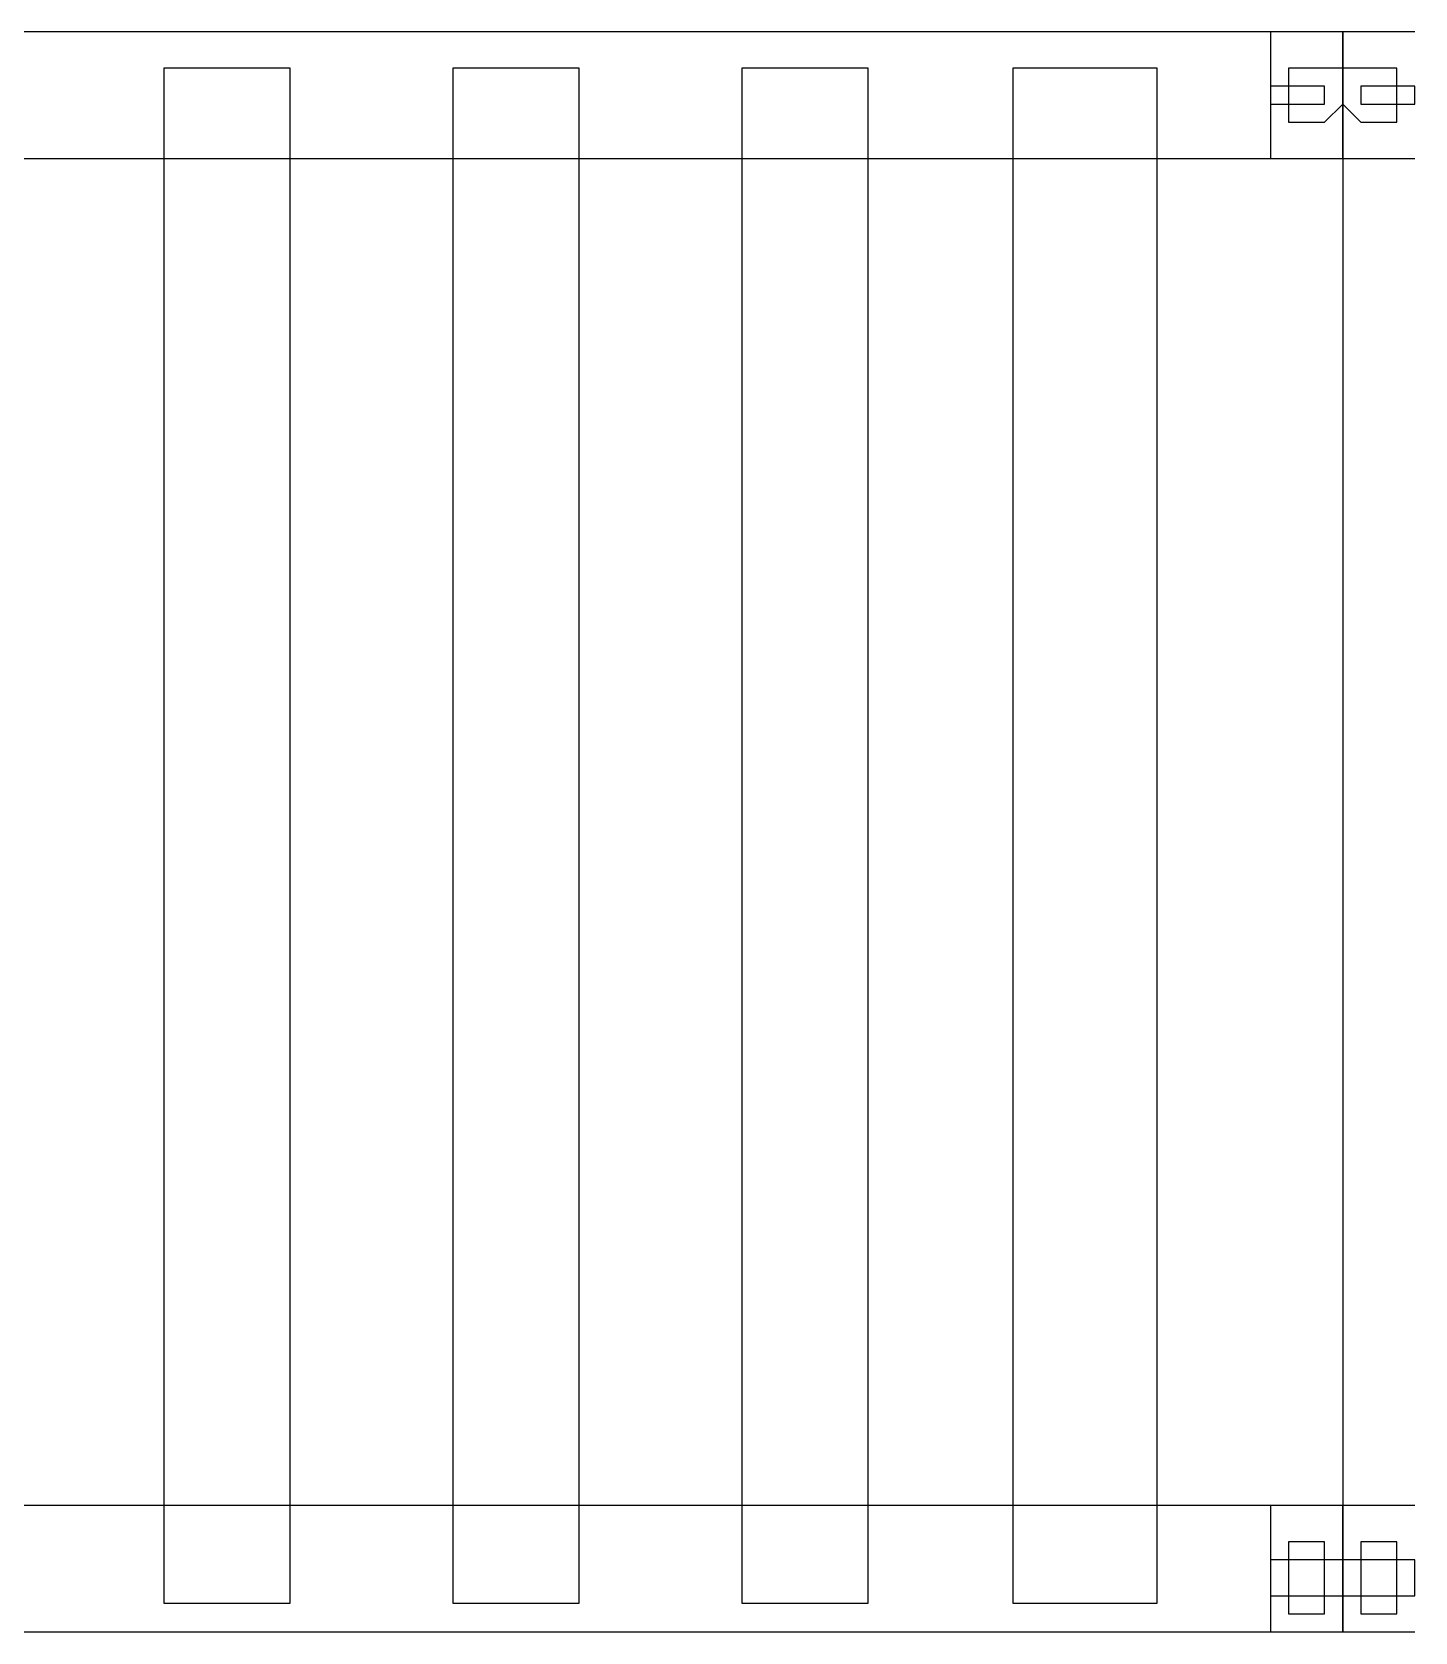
# Model space of a CAD drawing. Header units: millimetres. Extents: x -10178924 to 11692288, y -947381 to 58396.
# Drawn here: x 770527 to 770959, y -783407 to -782907 of the extents above; entities that cross this region are included whole.
import ezdxf

# ---------------------------------------------------------------- set-up
doc = ezdxf.new("R2010")
doc.units = ezdxf.units.MM
doc.layers.add('ТХ пищеблок новое 12.09', color=252, linetype='Continuous')

# ---------------------------------------------------------------- blocks, each defined once
blk = doc.blocks.new('A$C5282721b')
at = {"layer": 'ТХ пищеблок новое 12.09', "transparency": 33554687}
for p, q in [((48578.121, -2116.797), (48000.696, -2116.797)), ((48578.121, -2116.797), (48555.547, -2116.797)), ((48555.547, -2116.797), (48555.547, -2156.303)), ((48600.696, -2116.797), (48578.121, -2116.797)), ((48578.121, -2116.797), (48578.121, -2156.303)), ((48578.121, -2156.303), (48578.121, -2116.797)), ((48249.308, -2128.084), (48209.802, -2128.084)), ((48209.802, -2128.084), (48209.802, -2607.799)), ((48249.308, -2607.799), (48249.308, -2128.084)), ((48339.607, -2128.084), (48300.101, -2128.084)), ((48300.101, -2128.084), (48300.101, -2607.799)), ((48339.607, -2607.799), (48339.607, -2128.084)), ((48429.906, -2128.084), (48390.4, -2128.084)), ((48390.4, -2128.084), (48390.4, -2607.799)), ((48429.906, -2607.799), (48429.906, -2128.084)), ((48520.205, -2128.084), (48475.056, -2128.084)), ((48475.056, -2128.084), (48475.056, -2607.799)), ((48520.205, -2607.799), (48520.205, -2128.084)), ((48566.834, -2128.084), (48561.19, -2128.084)), ((48561.19, -2128.084), (48561.19, -2128.084)), ((48561.19, -2128.084), (48561.19, -2128.084)), ((48561.19, -2128.084), (48561.19, -2128.084)), ((48561.19, -2128.084), (48561.19, -2128.084)), ((48561.19, -2128.084), (48561.19, -2128.084)), ((48561.19, -2128.084), (48561.19, -2128.084)), ((48561.19, -2128.084), (48561.19, -2128.084)), ((48561.19, -2128.084), (48561.19, -2128.084)), ((48561.19, -2128.084), (48561.19, -2128.084)), ((48561.19, -2128.084), (48561.19, -2128.084)), ((48561.19, -2128.084), (48561.19, -2133.728)), ((48572.478, -2128.084), (48566.834, -2128.084)), ((48566.834, -2128.084), (48566.834, -2128.084)), ((48566.834, -2128.084), (48566.834, -2128.084)), ((48566.834, -2128.084), (48566.834, -2128.084)), ((48566.834, -2128.084), (48566.834, -2128.084)), ((48566.834, -2128.084), (48566.834, -2128.084)), ((48566.834, -2128.084), (48566.834, -2128.084)), ((48566.834, -2128.084), (48566.834, -2128.084)), ((48578.121, -2128.084), (48572.478, -2128.084)), ((48572.478, -2128.084), (48572.478, -2128.084)), ((48572.478, -2128.084), (48572.478, -2128.084)), ((48572.478, -2128.084), (48572.478, -2128.084)), ((48572.478, -2128.084), (48572.478, -2128.084)), ((48572.478, -2128.084), (48572.478, -2128.084)), ((48572.478, -2128.084), (48572.478, -2128.084)), ((48572.478, -2128.084), (48572.478, -2128.084)), ((48572.478, -2128.084), (48572.478, -2128.084)), ((48572.478, -2128.084), (48572.478, -2128.084)), ((48572.478, -2128.084), (48572.478, -2128.084)), ((48583.765, -2128.084), (48578.121, -2128.084)), ((48578.121, -2128.084), (48578.121, -2133.728)), ((48578.121, -2133.728), (48578.121, -2128.084)), ((48589.409, -2128.084), (48583.765, -2128.084)), ((48583.765, -2128.084), (48583.765, -2128.084)), ((48583.765, -2128.084), (48583.765, -2128.084)), ((48583.765, -2128.084), (48583.765, -2128.084)), ((48583.765, -2128.084), (48583.765, -2128.084)), ((48583.765, -2128.084), (48583.765, -2128.084)), ((48583.765, -2128.084), (48583.765, -2128.084)), ((48583.765, -2128.084), (48583.765, -2128.084)), ((48583.765, -2128.084), (48583.765, -2128.084)), ((48583.765, -2128.084), (48583.765, -2128.084)), ((48583.765, -2128.084), (48583.765, -2128.084)), ((48595.053, -2128.084), (48589.409, -2128.084)), ((48589.409, -2128.084), (48589.409, -2128.084)), ((48589.409, -2128.084), (48589.409, -2128.084)), ((48589.409, -2128.084), (48589.409, -2128.084)), ((48589.409, -2128.084), (48589.409, -2128.084)), ((48589.409, -2128.084), (48589.409, -2128.084)), ((48589.409, -2128.084), (48589.409, -2128.084)), ((48589.409, -2128.084), (48589.409, -2128.084)), ((48589.409, -2128.084), (48589.409, -2128.084)), ((48595.053, -2133.728), (48595.053, -2128.084)), ((48595.053, -2128.084), (48595.053, -2128.084)), ((48595.053, -2128.084), (48595.053, -2128.084)), ((48595.053, -2128.084), (48595.053, -2128.084)), ((48595.053, -2128.084), (48595.053, -2128.084)), ((48595.053, -2128.084), (48595.053, -2128.084)), ((48595.053, -2128.084), (48595.053, -2128.084)), ((48595.053, -2128.084), (48595.053, -2128.084)), ((48595.053, -2128.084), (48595.053, -2128.084)), ((48595.053, -2128.084), (48595.053, -2128.084)), ((48561.19, -2133.728), (48555.547, -2133.728)), ((48555.547, -2133.728), (48555.547, -2133.728)), ((48555.547, -2133.728), (48555.547, -2133.728)), ((48555.547, -2133.728), (48555.547, -2133.728)), ((48555.547, -2133.728), (48555.547, -2133.728)), ((48555.547, -2133.728), (48555.547, -2133.728)), ((48555.547, -2133.728), (48555.547, -2133.728)), ((48555.547, -2133.728), (48555.547, -2133.728)), ((48555.547, -2133.728), (48555.547, -2139.372)), ((48566.834, -2133.728), (48561.19, -2133.728)), ((48561.19, -2133.728), (48561.19, -2133.728)), ((48561.19, -2133.728), (48561.19, -2133.728)), ((48561.19, -2133.728), (48561.19, -2133.728)), ((48561.19, -2133.728), (48561.19, -2133.728)), ((48561.19, -2133.728), (48561.19, -2133.728)), ((48561.19, -2133.728), (48561.19, -2133.728)), ((48561.19, -2133.728), (48561.19, -2133.728)), ((48561.19, -2133.728), (48561.19, -2133.728)), ((48561.19, -2133.728), (48561.19, -2133.728)), ((48561.19, -2133.728), (48561.19, -2133.728)), ((48561.19, -2133.728), (48561.19, -2133.728)), ((48561.19, -2133.728), (48561.19, -2133.728)), ((48561.19, -2133.728), (48561.19, -2133.728)), ((48561.19, -2133.728), (48561.19, -2139.372)), ((48572.478, -2133.728), (48566.834, -2133.728)), ((48566.834, -2133.728), (48566.834, -2133.728)), ((48566.834, -2133.728), (48566.834, -2133.728)), ((48566.834, -2133.728), (48566.834, -2133.728)), ((48566.834, -2133.728), (48566.834, -2133.728)), ((48566.834, -2133.728), (48566.834, -2133.728)), ((48566.834, -2133.728), (48566.834, -2133.728)), ((48566.834, -2133.728), (48566.834, -2133.728)), ((48566.834, -2133.728), (48566.834, -2133.728)), ((48566.834, -2133.728), (48566.834, -2133.728)), ((48566.834, -2133.728), (48566.834, -2133.728)), ((48566.834, -2133.728), (48566.834, -2133.728)), ((48566.834, -2133.728), (48566.834, -2133.728)), ((48566.834, -2133.728), (48566.834, -2133.728)), ((48566.834, -2133.728), (48566.834, -2133.728)), ((48566.834, -2133.728), (48566.834, -2133.728)), ((48566.834, -2133.728), (48566.834, -2133.728)), ((48566.834, -2133.728), (48566.834, -2133.728)), ((48566.834, -2133.728), (48566.834, -2133.728)), ((48572.478, -2139.372), (48572.478, -2133.728)), ((48572.478, -2133.728), (48572.478, -2133.728)), ((48572.478, -2133.728), (48572.478, -2133.728)), ((48572.478, -2133.728), (48572.478, -2133.728)), ((48572.478, -2133.728), (48572.478, -2133.728)), ((48572.478, -2133.728), (48572.478, -2133.728)), ((48572.478, -2133.728), (48572.478, -2133.728)), ((48572.478, -2133.728), (48572.478, -2133.728)), ((48572.478, -2133.728), (48572.478, -2133.728)), ((48572.478, -2133.728), (48572.478, -2133.728)), ((48572.478, -2133.728), (48572.478, -2133.728)), ((48572.478, -2133.728), (48572.478, -2133.728)), ((48572.478, -2133.728), (48572.478, -2133.728)), ((48572.478, -2133.728), (48572.478, -2133.728)), ((48572.478, -2133.728), (48572.478, -2133.728)), ((48572.478, -2133.728), (48572.478, -2133.728)), ((48578.121, -2133.728), (48578.121, -2133.728)), ((48578.121, -2133.728), (48578.121, -2133.728)), ((48578.121, -2133.728), (48578.121, -2133.728)), ((48578.121, -2133.728), (48578.121, -2133.728)), ((48578.121, -2133.728), (48578.121, -2133.728)), ((48578.121, -2133.728), (48578.121, -2133.728)), ((48578.121, -2133.728), (48578.121, -2133.728)), ((48578.121, -2133.728), (48578.121, -2133.728)), ((48578.121, -2133.728), (48578.121, -2139.372)), ((48578.121, -2139.372), (48578.121, -2133.728)), ((48578.121, -2133.728), (48578.121, -2133.728)), ((48578.121, -2133.728), (48578.121, -2133.728)), ((48578.121, -2133.728), (48578.121, -2133.728)), ((48578.121, -2133.728), (48578.121, -2133.728)), ((48578.121, -2133.728), (48578.121, -2133.728)), ((48578.121, -2133.728), (48578.121, -2133.728)), ((48578.121, -2133.728), (48578.121, -2133.728)), ((48578.121, -2133.728), (48578.121, -2133.728)), ((48589.409, -2133.728), (48583.765, -2133.728)), ((48583.765, -2133.728), (48583.765, -2133.728)), ((48583.765, -2133.728), (48583.765, -2133.728)), ((48583.765, -2133.728), (48583.765, -2133.728)), ((48583.765, -2133.728), (48583.765, -2133.728)), ((48583.765, -2133.728), (48583.765, -2133.728)), ((48583.765, -2133.728), (48583.765, -2133.728)), ((48583.765, -2133.728), (48583.765, -2133.728)), ((48583.765, -2133.728), (48583.765, -2133.728)), ((48583.765, -2133.728), (48583.765, -2133.728)), ((48583.765, -2133.728), (48583.765, -2133.728)), ((48583.765, -2133.728), (48583.765, -2133.728)), ((48583.765, -2133.728), (48583.765, -2133.728)), ((48583.765, -2133.728), (48583.765, -2133.728)), ((48583.765, -2133.728), (48583.765, -2133.728)), ((48583.765, -2133.728), (48583.765, -2133.728)), ((48583.765, -2133.728), (48583.765, -2133.728)), ((48583.765, -2133.728), (48583.765, -2139.372)), ((48595.053, -2133.728), (48589.409, -2133.728)), ((48589.409, -2133.728), (48589.409, -2133.728)), ((48589.409, -2133.728), (48589.409, -2133.728)), ((48589.409, -2133.728), (48589.409, -2133.728)), ((48589.409, -2133.728), (48589.409, -2133.728)), ((48589.409, -2133.728), (48589.409, -2133.728)), ((48589.409, -2133.728), (48589.409, -2133.728)), ((48589.409, -2133.728), (48589.409, -2133.728)), ((48589.409, -2133.728), (48589.409, -2133.728)), ((48589.409, -2133.728), (48589.409, -2133.728)), ((48589.409, -2133.728), (48589.409, -2133.728)), ((48589.409, -2133.728), (48589.409, -2133.728)), ((48589.409, -2133.728), (48589.409, -2133.728)), ((48589.409, -2133.728), (48589.409, -2133.728)), ((48589.409, -2133.728), (48589.409, -2133.728)), ((48589.409, -2133.728), (48589.409, -2133.728)), ((48589.409, -2133.728), (48589.409, -2133.728)), ((48589.409, -2133.728), (48589.409, -2133.728)), ((48595.053, -2139.372), (48595.053, -2133.728)), ((48595.053, -2133.728), (48595.053, -2133.728)), ((48595.053, -2133.728), (48595.053, -2133.728)), ((48595.053, -2133.728), (48595.053, -2133.728)), ((48595.053, -2133.728), (48595.053, -2133.728)), ((48595.053, -2133.728), (48595.053, -2133.728)), ((48595.053, -2133.728), (48595.053, -2133.728)), ((48595.053, -2133.728), (48595.053, -2133.728)), ((48595.053, -2133.728), (48595.053, -2133.728)), ((48595.053, -2133.728), (48595.053, -2133.728)), ((48595.053, -2133.728), (48595.053, -2133.728)), ((48595.053, -2133.728), (48595.053, -2133.728)), ((48595.053, -2133.728), (48595.053, -2133.728)), ((48595.053, -2133.728), (48595.053, -2133.728)), ((48600.696, -2133.728), (48595.053, -2133.728)), ((48600.696, -2139.372), (48600.696, -2133.728)), ((48600.696, -2133.728), (48600.696, -2133.728)), ((48600.696, -2133.728), (48600.696, -2133.728)), ((48600.696, -2133.728), (48600.696, -2133.728)), ((48600.696, -2133.728), (48600.696, -2133.728)), ((48600.696, -2133.728), (48600.696, -2133.728)), ((48600.696, -2133.728), (48600.696, -2133.728)), ((48600.696, -2133.728), (48600.696, -2133.728)), ((48555.547, -2139.372), (48555.547, -2139.372)), ((48555.547, -2139.372), (48555.547, -2139.372)), ((48555.547, -2139.372), (48555.547, -2139.372)), ((48555.547, -2139.372), (48555.547, -2139.372)), ((48555.547, -2139.372), (48555.547, -2139.372)), ((48555.547, -2139.372), (48555.547, -2139.372)), ((48555.547, -2139.372), (48561.19, -2139.372)), ((48561.19, -2139.372), (48561.19, -2139.372)), ((48561.19, -2139.372), (48561.19, -2139.372)), ((48561.19, -2139.372), (48561.19, -2139.372)), ((48561.19, -2139.372), (48561.19, -2139.372)), ((48561.19, -2139.372), (48561.19, -2139.372)), ((48561.19, -2139.372), (48561.19, -2139.372)), ((48561.19, -2139.372), (48561.19, -2139.372)), ((48561.19, -2139.372), (48561.19, -2139.372)), ((48561.19, -2139.372), (48561.19, -2139.372)), ((48561.19, -2139.372), (48561.19, -2139.372)), ((48561.19, -2139.372), (48561.19, -2139.372)), ((48561.19, -2139.372), (48561.19, -2139.372)), ((48561.19, -2139.372), (48566.834, -2139.372)), ((48561.19, -2139.372), (48561.19, -2139.372)), ((48561.19, -2139.372), (48561.19, -2145.015)), ((48566.834, -2139.372), (48566.834, -2139.372)), ((48566.834, -2139.372), (48566.834, -2139.372)), ((48566.834, -2139.372), (48566.834, -2139.372)), ((48566.834, -2139.372), (48566.834, -2139.372)), ((48566.834, -2139.372), (48566.834, -2139.372)), ((48566.834, -2139.372), (48566.834, -2139.372)), ((48566.834, -2139.372), (48566.834, -2139.372)), ((48566.834, -2139.372), (48566.834, -2139.372)), ((48566.834, -2139.372), (48572.478, -2139.372)), ((48566.834, -2139.372), (48566.834, -2139.372)), ((48566.834, -2139.372), (48566.834, -2139.372)), ((48566.834, -2139.372), (48566.834, -2139.372)), ((48566.834, -2139.372), (48566.834, -2139.372)), ((48566.834, -2139.372), (48566.834, -2139.372)), ((48566.834, -2139.372), (48566.834, -2139.372)), ((48566.834, -2139.372), (48566.834, -2139.372)), ((48566.834, -2139.372), (48566.834, -2139.372)), ((48566.834, -2139.372), (48566.834, -2139.372)), ((48566.834, -2139.372), (48566.834, -2139.372)), ((48572.478, -2139.372), (48572.478, -2139.372)), ((48572.478, -2139.372), (48572.478, -2139.372)), ((48572.478, -2139.372), (48572.478, -2139.372)), ((48572.478, -2139.372), (48572.478, -2139.372)), ((48572.478, -2139.372), (48572.478, -2139.372)), ((48572.478, -2139.372), (48572.478, -2139.372)), ((48572.478, -2139.372), (48572.478, -2139.372)), ((48572.478, -2139.372), (48572.478, -2139.372)), ((48572.478, -2139.372), (48572.478, -2139.372)), ((48572.478, -2139.372), (48572.478, -2139.372)), ((48572.478, -2139.372), (48572.478, -2139.372)), ((48572.478, -2139.372), (48572.478, -2139.372)), ((48572.478, -2139.372), (48572.478, -2139.372)), ((48572.478, -2139.372), (48572.478, -2139.372)), ((48572.478, -2145.015), (48578.121, -2139.372)), ((48578.121, -2139.372), (48578.121, -2139.372)), ((48578.121, -2139.372), (48578.121, -2139.372)), ((48578.121, -2139.372), (48578.121, -2139.372)), ((48578.121, -2139.372), (48578.121, -2139.372)), ((48578.121, -2139.372), (48578.121, -2139.372)), ((48578.121, -2139.372), (48578.121, -2139.372)), ((48578.121, -2139.372), (48578.121, -2139.372)), ((48578.121, -2139.372), (48578.121, -2139.372)), ((48578.121, -2139.372), (48583.765, -2145.015)), ((48578.121, -2139.372), (48578.121, -2139.372)), ((48578.121, -2139.372), (48578.121, -2139.372)), ((48578.121, -2139.372), (48578.121, -2139.372)), ((48578.121, -2139.372), (48578.121, -2139.372)), ((48578.121, -2139.372), (48578.121, -2139.372)), ((48578.121, -2139.372), (48578.121, -2139.372)), ((48578.121, -2139.372), (48578.121, -2139.372)), ((48578.121, -2139.372), (48578.121, -2139.372)), ((48583.765, -2139.372), (48583.765, -2139.372)), ((48583.765, -2139.372), (48583.765, -2139.372)), ((48583.765, -2139.372), (48583.765, -2139.372)), ((48583.765, -2139.372), (48583.765, -2139.372)), ((48583.765, -2139.372), (48583.765, -2139.372)), ((48583.765, -2139.372), (48583.765, -2139.372)), ((48583.765, -2139.372), (48583.765, -2139.372)), ((48583.765, -2139.372), (48583.765, -2139.372)), ((48583.765, -2139.372), (48583.765, -2139.372)), ((48583.765, -2139.372), (48583.765, -2139.372)), ((48583.765, -2139.372), (48583.765, -2139.372)), ((48583.765, -2139.372), (48583.765, -2139.372)), ((48583.765, -2139.372), (48583.765, -2139.372)), ((48583.765, -2139.372), (48583.765, -2139.372)), ((48583.765, -2139.372), (48583.765, -2139.372)), ((48583.765, -2139.372), (48589.409, -2139.372)), ((48589.409, -2139.372), (48589.409, -2139.372)), ((48589.409, -2139.372), (48589.409, -2139.372)), ((48589.409, -2139.372), (48589.409, -2139.372)), ((48589.409, -2139.372), (48589.409, -2139.372)), ((48589.409, -2139.372), (48589.409, -2139.372)), ((48589.409, -2139.372), (48589.409, -2139.372)), ((48589.409, -2139.372), (48589.409, -2139.372)), ((48589.409, -2139.372), (48589.409, -2139.372)), ((48589.409, -2139.372), (48589.409, -2139.372)), ((48589.409, -2139.372), (48589.409, -2139.372)), ((48589.409, -2139.372), (48595.053, -2139.372)), ((48589.409, -2139.372), (48589.409, -2139.372)), ((48589.409, -2139.372), (48589.409, -2139.372)), ((48589.409, -2139.372), (48589.409, -2139.372)), ((48589.409, -2139.372), (48589.409, -2139.372)), ((48589.409, -2139.372), (48589.409, -2139.372)), ((48589.409, -2139.372), (48589.409, -2139.372)), ((48589.409, -2139.372), (48589.409, -2139.372)), ((48595.053, -2139.372), (48595.053, -2139.372)), ((48595.053, -2139.372), (48595.053, -2139.372)), ((48595.053, -2139.372), (48595.053, -2139.372)), ((48595.053, -2139.372), (48595.053, -2139.372)), ((48595.053, -2139.372), (48595.053, -2139.372)), ((48595.053, -2139.372), (48595.053, -2139.372)), ((48595.053, -2139.372), (48595.053, -2139.372)), ((48595.053, -2139.372), (48595.053, -2139.372)), ((48595.053, -2139.372), (48595.053, -2139.372)), ((48595.053, -2139.372), (48595.053, -2139.372)), ((48595.053, -2139.372), (48595.053, -2139.372)), ((48595.053, -2139.372), (48595.053, -2139.372)), ((48595.053, -2145.015), (48595.053, -2139.372)), ((48595.053, -2139.372), (48595.053, -2139.372)), ((48595.053, -2139.372), (48600.696, -2139.372)), ((48600.696, -2139.372), (48600.696, -2139.372)), ((48600.696, -2139.372), (48600.696, -2139.372)), ((48600.696, -2139.372), (48600.696, -2139.372)), ((48600.696, -2139.372), (48600.696, -2139.372)), ((48600.696, -2139.372), (48600.696, -2139.372)), ((48600.696, -2139.372), (48600.696, -2139.372)), ((48561.19, -2145.015), (48561.19, -2145.015)), ((48561.19, -2145.015), (48561.19, -2145.015)), ((48561.19, -2145.015), (48561.19, -2145.015)), ((48561.19, -2145.015), (48561.19, -2145.015)), ((48561.19, -2145.015), (48561.19, -2145.015)), ((48561.19, -2145.015), (48561.19, -2145.015)), ((48561.19, -2145.015), (48561.19, -2145.015)), ((48561.19, -2145.015), (48561.19, -2145.015)), ((48561.19, -2145.015), (48561.19, -2145.015)), ((48561.19, -2145.015), (48566.834, -2145.015)), ((48566.834, -2145.015), (48566.834, -2145.015)), ((48566.834, -2145.015), (48566.834, -2145.015)), ((48566.834, -2145.015), (48566.834, -2145.015)), ((48566.834, -2145.015), (48572.478, -2145.015)), ((48566.834, -2145.015), (48566.834, -2145.015)), ((48566.834, -2145.015), (48566.834, -2145.015)), ((48566.834, -2145.015), (48566.834, -2145.015)), ((48566.834, -2145.015), (48566.834, -2145.015)), ((48572.478, -2145.015), (48572.478, -2145.015)), ((48572.478, -2145.015), (48572.478, -2145.015)), ((48572.478, -2145.015), (48572.478, -2145.015)), ((48572.478, -2145.015), (48572.478, -2145.015)), ((48572.478, -2145.015), (48572.478, -2145.015)), ((48572.478, -2145.015), (48572.478, -2145.015)), ((48572.478, -2145.015), (48572.478, -2145.015)), ((48572.478, -2145.015), (48572.478, -2145.015)), ((48572.478, -2145.015), (48572.478, -2145.015)), ((48572.478, -2145.015), (48572.478, -2145.015)), ((48583.765, -2145.015), (48583.765, -2145.015)), ((48583.765, -2145.015), (48583.765, -2145.015)), ((48583.765, -2145.015), (48583.765, -2145.015)), ((48583.765, -2145.015), (48583.765, -2145.015)), ((48583.765, -2145.015), (48583.765, -2145.015)), ((48583.765, -2145.015), (48583.765, -2145.015)), ((48583.765, -2145.015), (48583.765, -2145.015)), ((48583.765, -2145.015), (48583.765, -2145.015)), ((48583.765, -2145.015), (48583.765, -2145.015)), ((48583.765, -2145.015), (48583.765, -2145.015)), ((48583.765, -2145.015), (48589.409, -2145.015)), ((48589.409, -2145.015), (48589.409, -2145.015)), ((48589.409, -2145.015), (48589.409, -2145.015)), ((48589.409, -2145.015), (48589.409, -2145.015)), ((48589.409, -2145.015), (48589.409, -2145.015)), ((48589.409, -2145.015), (48589.409, -2145.015)), ((48589.409, -2145.015), (48595.053, -2145.015)), ((48589.409, -2145.015), (48589.409, -2145.015)), ((48589.409, -2145.015), (48589.409, -2145.015)), ((48589.409, -2145.015), (48589.409, -2145.015)), ((48595.053, -2145.015), (48595.053, -2145.015)), ((48595.053, -2145.015), (48595.053, -2145.015)), ((48595.053, -2145.015), (48595.053, -2145.015)), ((48595.053, -2145.015), (48595.053, -2145.015)), ((48595.053, -2145.015), (48595.053, -2145.015)), ((48595.053, -2145.015), (48595.053, -2145.015)), ((48595.053, -2145.015), (48595.053, -2145.015)), ((48595.053, -2145.015), (48595.053, -2145.015)), ((48000.696, -2156.303), (48578.121, -2156.303)), ((48555.547, -2156.303), (48578.121, -2156.303)), ((48578.121, -2156.303), (48600.696, -2156.303)), ((48578.121, -2156.303), (48578.121, -2577.291)), ((48578.121, -2156.303), (48578.121, -2577.291)), ((48578.121, -2577.291), (48000.696, -2577.291)), ((48578.121, -2577.291), (48555.547, -2577.291)), ((48555.547, -2577.291), (48555.547, -2616.797)), ((48600.696, -2577.291), (48578.121, -2577.291)), ((48578.121, -2577.291), (48578.121, -2616.797)), ((48578.121, -2616.797), (48578.121, -2577.291)), ((48566.834, -2588.578), (48561.19, -2588.578)), ((48561.19, -2588.578), (48561.19, -2588.578)), ((48561.19, -2588.578), (48561.19, -2588.578)), ((48561.19, -2588.578), (48561.19, -2588.578)), ((48561.19, -2588.578), (48561.19, -2588.578)), ((48561.19, -2588.578), (48561.19, -2594.222)), ((48572.478, -2588.578), (48566.834, -2588.578)), ((48566.834, -2588.578), (48566.834, -2588.578)), ((48566.834, -2588.578), (48566.834, -2588.578)), ((48566.834, -2588.578), (48566.834, -2588.578)), ((48566.834, -2588.578), (48566.834, -2588.578)), ((48566.834, -2588.578), (48566.834, -2588.578)), ((48566.834, -2588.578), (48566.834, -2588.578)), ((48566.834, -2588.578), (48566.834, -2588.578)), ((48572.478, -2594.222), (48572.478, -2588.578)), ((48572.478, -2588.578), (48572.478, -2588.578)), ((48572.478, -2588.578), (48572.478, -2588.578)), ((48572.478, -2588.578), (48572.478, -2588.578)), ((48572.478, -2588.578), (48572.478, -2588.578)), ((48572.478, -2588.578), (48572.478, -2588.578)), ((48589.409, -2588.578), (48583.765, -2588.578)), ((48583.765, -2588.578), (48583.765, -2588.578)), ((48583.765, -2588.578), (48583.765, -2588.578)), ((48583.765, -2588.578), (48583.765, -2588.578)), ((48583.765, -2588.578), (48583.765, -2588.578)), ((48583.765, -2588.578), (48583.765, -2588.578)), ((48583.765, -2588.578), (48583.765, -2594.222)), ((48595.053, -2588.578), (48589.409, -2588.578)), ((48589.409, -2588.578), (48589.409, -2588.578)), ((48589.409, -2588.578), (48589.409, -2588.578)), ((48589.409, -2588.578), (48589.409, -2588.578)), ((48589.409, -2588.578), (48589.409, -2588.578)), ((48589.409, -2588.578), (48589.409, -2588.578)), ((48589.409, -2588.578), (48589.409, -2588.578)), ((48589.409, -2588.578), (48589.409, -2588.578)), ((48589.409, -2588.578), (48589.409, -2588.578)), ((48595.053, -2594.222), (48595.053, -2588.578)), ((48595.053, -2588.578), (48595.053, -2588.578)), ((48595.053, -2588.578), (48595.053, -2588.578)), ((48595.053, -2588.578), (48595.053, -2588.578)), ((48561.19, -2594.222), (48555.547, -2594.222)), ((48555.547, -2594.222), (48555.547, -2594.222)), ((48555.547, -2594.222), (48555.547, -2594.222)), ((48555.547, -2594.222), (48555.547, -2594.222)), ((48555.547, -2594.222), (48555.547, -2599.866)), ((48566.834, -2594.222), (48561.19, -2594.222)), ((48561.19, -2594.222), (48561.19, -2594.222)), ((48561.19, -2594.222), (48561.19, -2594.222)), ((48561.19, -2594.222), (48561.19, -2594.222)), ((48561.19, -2594.222), (48561.19, -2594.222)), ((48561.19, -2594.222), (48561.19, -2594.222)), ((48561.19, -2594.222), (48561.19, -2599.866)), ((48561.19, -2594.222), (48561.19, -2594.222)), ((48561.19, -2594.222), (48561.19, -2594.222)), ((48561.19, -2594.222), (48561.19, -2594.222)), ((48561.19, -2594.222), (48561.19, -2594.222)), ((48561.19, -2594.222), (48561.19, -2594.222)), ((48561.19, -2594.222), (48561.19, -2594.222)), ((48572.478, -2594.222), (48566.834, -2594.222)), ((48566.834, -2594.222), (48566.834, -2594.222)), ((48566.834, -2594.222), (48566.834, -2594.222)), ((48566.834, -2594.222), (48566.834, -2594.222)), ((48566.834, -2594.222), (48566.834, -2594.222)), ((48566.834, -2594.222), (48566.834, -2594.222)), ((48566.834, -2594.222), (48566.834, -2594.222)), ((48566.834, -2594.222), (48566.834, -2594.222)), ((48566.834, -2594.222), (48566.834, -2594.222)), ((48566.834, -2594.222), (48566.834, -2594.222)), ((48566.834, -2594.222), (48566.834, -2594.222)), ((48566.834, -2594.222), (48566.834, -2594.222)), ((48566.834, -2594.222), (48566.834, -2594.222)), ((48566.834, -2594.222), (48566.834, -2594.222)), ((48566.834, -2594.222), (48566.834, -2594.222)), ((48566.834, -2594.222), (48566.834, -2594.222)), ((48566.834, -2594.222), (48566.834, -2594.222)), ((48566.834, -2594.222), (48566.834, -2594.222)), ((48566.834, -2594.222), (48566.834, -2594.222)), ((48572.478, -2599.866), (48572.478, -2594.222)), ((48572.478, -2594.222), (48572.478, -2594.222)), ((48572.478, -2594.222), (48572.478, -2594.222)), ((48572.478, -2594.222), (48572.478, -2594.222)), ((48572.478, -2594.222), (48572.478, -2594.222)), ((48572.478, -2594.222), (48572.478, -2594.222)), ((48572.478, -2594.222), (48572.478, -2594.222)), ((48572.478, -2594.222), (48572.478, -2594.222)), ((48578.121, -2594.222), (48572.478, -2594.222)), ((48572.478, -2594.222), (48572.478, -2594.222)), ((48572.478, -2594.222), (48572.478, -2594.222)), ((48572.478, -2594.222), (48572.478, -2594.222)), ((48572.478, -2594.222), (48572.478, -2594.222)), ((48583.765, -2594.222), (48578.121, -2594.222)), ((48578.121, -2594.222), (48578.121, -2594.222)), ((48578.121, -2594.222), (48578.121, -2594.222)), ((48578.121, -2594.222), (48578.121, -2594.222)), ((48578.121, -2594.222), (48578.121, -2594.222)), ((48578.121, -2594.222), (48578.121, -2594.222)), ((48578.121, -2594.222), (48578.121, -2599.866)), ((48578.121, -2599.866), (48578.121, -2594.222)), ((48578.121, -2594.222), (48578.121, -2594.222)), ((48578.121, -2594.222), (48578.121, -2594.222)), ((48578.121, -2594.222), (48578.121, -2594.222)), ((48578.121, -2594.222), (48578.121, -2594.222)), ((48578.121, -2594.222), (48578.121, -2594.222)), ((48589.409, -2594.222), (48583.765, -2594.222)), ((48583.765, -2594.222), (48583.765, -2594.222)), ((48583.765, -2594.222), (48583.765, -2594.222)), ((48583.765, -2594.222), (48583.765, -2594.222)), ((48583.765, -2594.222), (48583.765, -2594.222)), ((48583.765, -2594.222), (48583.765, -2594.222)), ((48583.765, -2594.222), (48583.765, -2594.222)), ((48583.765, -2594.222), (48583.765, -2594.222)), ((48583.765, -2594.222), (48583.765, -2594.222)), ((48583.765, -2594.222), (48583.765, -2599.866)), ((48583.765, -2594.222), (48583.765, -2594.222)), ((48583.765, -2594.222), (48583.765, -2594.222)), ((48583.765, -2594.222), (48583.765, -2594.222)), ((48583.765, -2594.222), (48583.765, -2594.222)), ((48595.053, -2594.222), (48589.409, -2594.222)), ((48589.409, -2594.222), (48589.409, -2594.222)), ((48589.409, -2594.222), (48589.409, -2594.222)), ((48589.409, -2594.222), (48589.409, -2594.222)), ((48589.409, -2594.222), (48589.409, -2594.222)), ((48589.409, -2594.222), (48589.409, -2594.222)), ((48589.409, -2594.222), (48589.409, -2594.222)), ((48589.409, -2594.222), (48589.409, -2594.222)), ((48589.409, -2594.222), (48589.409, -2594.222)), ((48589.409, -2594.222), (48589.409, -2594.222)), ((48589.409, -2594.222), (48589.409, -2594.222)), ((48589.409, -2594.222), (48589.409, -2594.222)), ((48589.409, -2594.222), (48589.409, -2594.222)), ((48589.409, -2594.222), (48589.409, -2594.222)), ((48589.409, -2594.222), (48589.409, -2594.222)), ((48589.409, -2594.222), (48589.409, -2594.222)), ((48589.409, -2594.222), (48589.409, -2594.222)), ((48589.409, -2594.222), (48589.409, -2594.222)), ((48595.053, -2599.866), (48595.053, -2594.222)), ((48595.053, -2594.222), (48595.053, -2594.222)), ((48595.053, -2594.222), (48595.053, -2594.222)), ((48595.053, -2594.222), (48595.053, -2594.222)), ((48595.053, -2594.222), (48595.053, -2594.222)), ((48595.053, -2594.222), (48595.053, -2594.222)), ((48600.696, -2594.222), (48595.053, -2594.222)), ((48595.053, -2594.222), (48595.053, -2594.222)), ((48595.053, -2594.222), (48595.053, -2594.222)), ((48595.053, -2594.222), (48595.053, -2594.222)), ((48595.053, -2594.222), (48595.053, -2594.222)), ((48595.053, -2594.222), (48595.053, -2594.222)), ((48595.053, -2594.222), (48595.053, -2594.222)), ((48600.696, -2599.866), (48600.696, -2594.222)), ((48600.696, -2594.222), (48600.696, -2594.222)), ((48600.696, -2594.222), (48600.696, -2594.222)), ((48600.696, -2594.222), (48600.696, -2594.222)), ((48555.547, -2599.866), (48555.547, -2599.866)), ((48555.547, -2599.866), (48555.547, -2599.866)), ((48555.547, -2599.866), (48555.547, -2599.866)), ((48555.547, -2599.866), (48555.547, -2599.866)), ((48555.547, -2599.866), (48555.547, -2599.866)), ((48555.547, -2599.866), (48555.547, -2599.866)), ((48555.547, -2599.866), (48555.547, -2599.866)), ((48555.547, -2599.866), (48555.547, -2599.866)), ((48555.547, -2599.866), (48555.547, -2605.509)), ((48561.19, -2599.866), (48561.19, -2599.866)), ((48561.19, -2599.866), (48561.19, -2599.866)), ((48561.19, -2599.866), (48561.19, -2599.866)), ((48561.19, -2599.866), (48561.19, -2599.866)), ((48561.19, -2599.866), (48561.19, -2599.866)), ((48561.19, -2599.866), (48561.19, -2599.866)), ((48561.19, -2599.866), (48561.19, -2599.866)), ((48561.19, -2599.866), (48561.19, -2599.866)), ((48561.19, -2599.866), (48561.19, -2599.866)), ((48561.19, -2599.866), (48561.19, -2599.866)), ((48561.19, -2599.866), (48561.19, -2599.866)), ((48561.19, -2599.866), (48561.19, -2599.866)), ((48561.19, -2599.866), (48561.19, -2599.866)), ((48561.19, -2599.866), (48561.19, -2599.866)), ((48561.19, -2599.866), (48561.19, -2599.866)), ((48561.19, -2599.866), (48561.19, -2599.866)), ((48561.19, -2599.866), (48561.19, -2599.866)), ((48561.19, -2599.866), (48561.19, -2605.509)), ((48572.478, -2605.509), (48572.478, -2599.866)), ((48572.478, -2599.866), (48572.478, -2599.866)), ((48572.478, -2599.866), (48572.478, -2599.866)), ((48572.478, -2599.866), (48572.478, -2599.866)), ((48572.478, -2599.866), (48572.478, -2599.866)), ((48572.478, -2599.866), (48572.478, -2599.866)), ((48572.478, -2599.866), (48572.478, -2599.866)), ((48572.478, -2599.866), (48572.478, -2599.866)), ((48572.478, -2599.866), (48572.478, -2599.866)), ((48572.478, -2599.866), (48572.478, -2599.866)), ((48572.478, -2599.866), (48572.478, -2599.866)), ((48572.478, -2599.866), (48572.478, -2599.866)), ((48572.478, -2599.866), (48572.478, -2599.866)), ((48572.478, -2599.866), (48572.478, -2599.866)), ((48572.478, -2599.866), (48572.478, -2599.866)), ((48572.478, -2599.866), (48572.478, -2599.866)), ((48572.478, -2599.866), (48572.478, -2599.866)), ((48572.478, -2599.866), (48572.478, -2599.866)), ((48578.121, -2599.866), (48578.121, -2599.866)), ((48578.121, -2599.866), (48578.121, -2599.866)), ((48578.121, -2599.866), (48578.121, -2599.866)), ((48578.121, -2599.866), (48578.121, -2599.866)), ((48578.121, -2599.866), (48578.121, -2599.866)), ((48578.121, -2599.866), (48578.121, -2599.866)), ((48578.121, -2599.866), (48578.121, -2599.866)), ((48578.121, -2599.866), (48578.121, -2599.866)), ((48578.121, -2599.866), (48578.121, -2605.509)), ((48578.121, -2605.509), (48578.121, -2599.866)), ((48578.121, -2599.866), (48578.121, -2599.866)), ((48578.121, -2599.866), (48578.121, -2599.866)), ((48578.121, -2599.866), (48578.121, -2599.866)), ((48578.121, -2599.866), (48578.121, -2599.866)), ((48578.121, -2599.866), (48578.121, -2599.866)), ((48578.121, -2599.866), (48578.121, -2599.866)), ((48578.121, -2599.866), (48578.121, -2599.866)), ((48578.121, -2599.866), (48578.121, -2599.866)), ((48583.765, -2599.866), (48583.765, -2599.866)), ((48583.765, -2599.866), (48583.765, -2599.866)), ((48583.765, -2599.866), (48583.765, -2599.866)), ((48583.765, -2599.866), (48583.765, -2599.866)), ((48583.765, -2599.866), (48583.765, -2599.866)), ((48583.765, -2599.866), (48583.765, -2599.866)), ((48583.765, -2599.866), (48583.765, -2599.866)), ((48583.765, -2599.866), (48583.765, -2599.866)), ((48583.765, -2599.866), (48583.765, -2599.866)), ((48583.765, -2599.866), (48583.765, -2599.866)), ((48583.765, -2599.866), (48583.765, -2599.866)), ((48583.765, -2599.866), (48583.765, -2599.866)), ((48583.765, -2599.866), (48583.765, -2599.866)), ((48583.765, -2599.866), (48583.765, -2599.866)), ((48583.765, -2599.866), (48583.765, -2599.866)), ((48583.765, -2599.866), (48583.765, -2599.866)), ((48583.765, -2599.866), (48583.765, -2599.866)), ((48583.765, -2599.866), (48583.765, -2605.509)), ((48595.053, -2605.509), (48595.053, -2599.866)), ((48595.053, -2599.866), (48595.053, -2599.866)), ((48595.053, -2599.866), (48595.053, -2599.866)), ((48595.053, -2599.866), (48595.053, -2599.866)), ((48595.053, -2599.866), (48595.053, -2599.866)), ((48595.053, -2599.866), (48595.053, -2599.866)), ((48595.053, -2599.866), (48595.053, -2599.866)), ((48595.053, -2599.866), (48595.053, -2599.866)), ((48595.053, -2599.866), (48595.053, -2599.866)), ((48595.053, -2599.866), (48595.053, -2599.866)), ((48595.053, -2599.866), (48595.053, -2599.866)), ((48595.053, -2599.866), (48595.053, -2599.866)), ((48595.053, -2599.866), (48595.053, -2599.866)), ((48595.053, -2599.866), (48595.053, -2599.866)), ((48595.053, -2599.866), (48595.053, -2599.866)), ((48595.053, -2599.866), (48595.053, -2599.866)), ((48595.053, -2599.866), (48595.053, -2599.866)), ((48595.053, -2599.866), (48595.053, -2599.866)), ((48600.696, -2605.509), (48600.696, -2599.866)), ((48600.696, -2599.866), (48600.696, -2599.866)), ((48600.696, -2599.866), (48600.696, -2599.866)), ((48600.696, -2599.866), (48600.696, -2599.866)), ((48600.696, -2599.866), (48600.696, -2599.866)), ((48600.696, -2599.866), (48600.696, -2599.866)), ((48600.696, -2599.866), (48600.696, -2599.866)), ((48600.696, -2599.866), (48600.696, -2599.866)), ((48600.696, -2599.866), (48600.696, -2599.866)), ((48209.802, -2607.799), (48249.308, -2607.799)), ((48300.101, -2607.799), (48339.607, -2607.799)), ((48390.4, -2607.799), (48429.906, -2607.799)), ((48475.056, -2607.799), (48520.205, -2607.799)), ((48555.547, -2605.509), (48555.547, -2605.509)), ((48555.547, -2605.509), (48561.19, -2605.509)), ((48561.19, -2605.509), (48561.19, -2605.509)), ((48561.19, -2605.509), (48561.19, -2605.509)), ((48561.19, -2605.509), (48566.834, -2605.509)), ((48561.19, -2605.509), (48561.19, -2605.509)), ((48561.19, -2605.509), (48561.19, -2605.509)), ((48561.19, -2605.509), (48561.19, -2605.509)), ((48561.19, -2605.509), (48561.19, -2605.509)), ((48561.19, -2605.509), (48561.19, -2605.509)), ((48561.19, -2605.509), (48561.19, -2605.509)), ((48561.19, -2605.509), (48561.19, -2605.509)), ((48561.19, -2605.509), (48561.19, -2605.509)), ((48561.19, -2605.509), (48561.19, -2611.153)), ((48566.834, -2605.509), (48566.834, -2605.509)), ((48566.834, -2605.509), (48566.834, -2605.509)), ((48566.834, -2605.509), (48566.834, -2605.509)), ((48566.834, -2605.509), (48566.834, -2605.509)), ((48566.834, -2605.509), (48566.834, -2605.509)), ((48566.834, -2605.509), (48566.834, -2605.509)), ((48566.834, -2605.509), (48566.834, -2605.509)), ((48566.834, -2605.509), (48566.834, -2605.509)), ((48566.834, -2605.509), (48572.478, -2605.509)), ((48566.834, -2605.509), (48566.834, -2605.509)), ((48566.834, -2605.509), (48566.834, -2605.509)), ((48566.834, -2605.509), (48566.834, -2605.509)), ((48566.834, -2605.509), (48566.834, -2605.509)), ((48566.834, -2605.509), (48566.834, -2605.509)), ((48566.834, -2605.509), (48566.834, -2605.509)), ((48566.834, -2605.509), (48566.834, -2605.509)), ((48566.834, -2605.509), (48566.834, -2605.509)), ((48566.834, -2605.509), (48566.834, -2605.509)), ((48566.834, -2605.509), (48566.834, -2605.509)), ((48572.478, -2605.509), (48572.478, -2605.509)), ((48572.478, -2605.509), (48572.478, -2605.509)), ((48572.478, -2605.509), (48572.478, -2605.509)), ((48572.478, -2605.509), (48572.478, -2605.509)), ((48572.478, -2611.153), (48572.478, -2605.509)), ((48572.478, -2605.509), (48572.478, -2605.509)), ((48572.478, -2605.509), (48572.478, -2605.509)), ((48572.478, -2605.509), (48572.478, -2605.509)), ((48572.478, -2605.509), (48572.478, -2605.509)), ((48572.478, -2605.509), (48572.478, -2605.509)), ((48572.478, -2605.509), (48572.478, -2605.509)), ((48572.478, -2605.509), (48578.121, -2605.509)), ((48578.121, -2605.509), (48578.121, -2605.509)), ((48578.121, -2605.509), (48578.121, -2605.509)), ((48578.121, -2605.509), (48578.121, -2605.509)), ((48578.121, -2605.509), (48583.765, -2605.509)), ((48578.121, -2605.509), (48578.121, -2605.509)), ((48578.121, -2605.509), (48578.121, -2605.509)), ((48578.121, -2605.509), (48578.121, -2605.509)), ((48583.765, -2605.509), (48583.765, -2605.509)), ((48583.765, -2605.509), (48583.765, -2605.509)), ((48583.765, -2605.509), (48583.765, -2605.509)), ((48583.765, -2605.509), (48583.765, -2605.509)), ((48583.765, -2605.509), (48583.765, -2605.509)), ((48583.765, -2605.509), (48589.409, -2605.509)), ((48583.765, -2605.509), (48583.765, -2605.509)), ((48583.765, -2605.509), (48583.765, -2605.509)), ((48583.765, -2605.509), (48583.765, -2605.509)), ((48583.765, -2605.509), (48583.765, -2605.509)), ((48583.765, -2605.509), (48583.765, -2605.509)), ((48583.765, -2605.509), (48583.765, -2605.509)), ((48583.765, -2605.509), (48583.765, -2611.153)), ((48589.409, -2605.509), (48589.409, -2605.509)), ((48589.409, -2605.509), (48589.409, -2605.509)), ((48589.409, -2605.509), (48589.409, -2605.509)), ((48589.409, -2605.509), (48589.409, -2605.509)), ((48589.409, -2605.509), (48589.409, -2605.509)), ((48589.409, -2605.509), (48589.409, -2605.509)), ((48589.409, -2605.509), (48589.409, -2605.509)), ((48589.409, -2605.509), (48589.409, -2605.509)), ((48589.409, -2605.509), (48589.409, -2605.509)), ((48589.409, -2605.509), (48589.409, -2605.509)), ((48589.409, -2605.509), (48595.053, -2605.509)), ((48589.409, -2605.509), (48589.409, -2605.509)), ((48589.409, -2605.509), (48589.409, -2605.509)), ((48589.409, -2605.509), (48589.409, -2605.509)), ((48589.409, -2605.509), (48589.409, -2605.509)), ((48589.409, -2605.509), (48589.409, -2605.509)), ((48589.409, -2605.509), (48589.409, -2605.509)), ((48589.409, -2605.509), (48589.409, -2605.509)), ((48595.053, -2605.509), (48595.053, -2605.509)), ((48595.053, -2605.509), (48595.053, -2605.509)), ((48595.053, -2611.153), (48595.053, -2605.509)), ((48595.053, -2605.509), (48595.053, -2605.509)), ((48595.053, -2605.509), (48595.053, -2605.509)), ((48595.053, -2605.509), (48595.053, -2605.509)), ((48595.053, -2605.509), (48595.053, -2605.509)), ((48595.053, -2605.509), (48595.053, -2605.509)), ((48595.053, -2605.509), (48595.053, -2605.509)), ((48595.053, -2605.509), (48595.053, -2605.509)), ((48595.053, -2605.509), (48595.053, -2605.509)), ((48595.053, -2605.509), (48600.696, -2605.509)), ((48600.696, -2605.509), (48600.696, -2605.509)), ((48561.19, -2611.153), (48561.19, -2611.153)), ((48561.19, -2611.153), (48561.19, -2611.153)), ((48561.19, -2611.153), (48566.834, -2611.153)), ((48566.834, -2611.153), (48566.834, -2611.153)), ((48566.834, -2611.153), (48566.834, -2611.153)), ((48566.834, -2611.153), (48566.834, -2611.153)), ((48566.834, -2611.153), (48572.478, -2611.153)), ((48566.834, -2611.153), (48566.834, -2611.153)), ((48566.834, -2611.153), (48566.834, -2611.153)), ((48566.834, -2611.153), (48566.834, -2611.153)), ((48566.834, -2611.153), (48566.834, -2611.153)), ((48572.478, -2611.153), (48572.478, -2611.153)), ((48572.478, -2611.153), (48572.478, -2611.153)), ((48572.478, -2611.153), (48572.478, -2611.153)), ((48583.765, -2611.153), (48583.765, -2611.153)), ((48583.765, -2611.153), (48583.765, -2611.153)), ((48583.765, -2611.153), (48583.765, -2611.153)), ((48583.765, -2611.153), (48589.409, -2611.153)), ((48589.409, -2611.153), (48589.409, -2611.153)), ((48589.409, -2611.153), (48589.409, -2611.153)), ((48589.409, -2611.153), (48589.409, -2611.153)), ((48589.409, -2611.153), (48589.409, -2611.153)), ((48589.409, -2611.153), (48589.409, -2611.153)), ((48589.409, -2611.153), (48595.053, -2611.153)), ((48589.409, -2611.153), (48589.409, -2611.153)), ((48589.409, -2611.153), (48589.409, -2611.153)), ((48589.409, -2611.153), (48589.409, -2611.153)), ((48595.053, -2611.153), (48595.053, -2611.153)), ((48000.696, -2616.797), (48578.121, -2616.797)), ((48000.696, -2616.797), (48578.121, -2616.797)), ((48555.547, -2616.797), (48578.121, -2616.797)), ((48578.121, -2616.797), (48600.696, -2616.797))]:
    blk.add_line(p, q, dxfattribs=at)

msp = doc.modelspace()

# ---------------------------------------------------------------- block references
msp.add_blockref('A$C5282721b', (722358.55, -780790.44))

doc.saveas('drawing.dxf')
